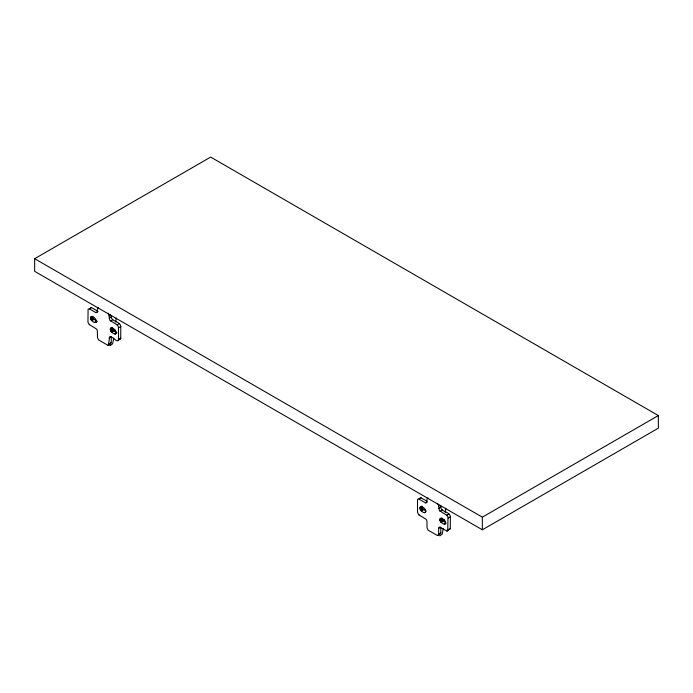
<?xml version="1.0" encoding="UTF-8"?>
<svg xmlns="http://www.w3.org/2000/svg" width="693" height="693" viewBox="0 0 693 693"><rect width="100%" height="100%" fill="white"/><g stroke="black" fill="none" stroke-linecap="round" stroke-linejoin="round"><path stroke-width="1.04" d="M90.073 308.818L91.155 307.432L98.137 311.356L95.963 312.612L89.354 308.835L88.089 309.147L87.95 322.288L89.544 324.714M90.445 317.749C91.052 314.154 96.63 318.615 96.284 321.119C95.677 324.714 90.107 320.253 90.445 317.749L92.619 316.493L93.702 319.126L97.003 321.102L94.82 322.358M113.817 338.028L112.604 343.832L110.248 345.642L110.1 344.049C106.783 348.934 109.693 339.726 109.511 336.859C112.318 335.369 117.446 344.161 118.607 339.449L118.416 326.654L117.152 324.878L109.815 320.331L108.888 314.665L108.004 313.193M110.282 329.201C110.906 325.667 116.467 330.145 116.121 332.571C115.506 336.166 109.936 331.704 110.282 329.201L112.509 327.434L110.326 328.69M109.087 338.08L111.261 336.824L111.218 343.061L108.004 345.192M111.261 315.324C109.823 321.968 120.426 320.746 120.79 326.55L120.738 338.704L120.054 339.579L119.144 339.293M420.01 508.021C420.625 504.435 426.195 508.887 425.857 511.391C425.242 514.994 419.672 510.524 420.01 508.021L422.236 506.254L420.062 507.51M418.737 514.769L426.256 519.395L426.94 521.049L427.035 527.919L428.153 530.197L437.491 535.585L438.608 534.598L438.704 527.841L439.388 526.975L446.907 531.037L447.747 530.951L447.981 516.926L446.716 515.159L439.388 510.611L438.461 504.946L437.578 503.465M439.847 519.473C440.384 516.06 445.478 520.209 445.634 522.279C445.989 526.741 439.405 522.227 439.847 519.473L442.021 518.217L443.104 520.85L445.677 522.409M438.652 528.352L440.835 527.096L440.783 533.341L437.491 535.585M440.835 505.604C439.388 512.24 450 511.018 450.355 516.822L450.303 528.976L446.907 531.037M114.57 331.687L114.83 329.565M115.714 322.167L116.225 317.931M443.381 528.3L442.169 534.112L439.821 535.923L439.665 534.329M444.144 521.959L444.395 519.845M445.287 512.439L445.79 508.212M419.689 498.579L420.72 497.704L426.879 501.16M34.65 258.697L210.655 157.077L658.35 415.557L658.35 428.17L482.345 529.79L34.65 271.318L34.65 258.697L482.345 517.169L658.35 415.557M89.354 308.835L91.537 307.579M90.497 317.238L91.944 316.398M90.497 318.312L92.671 317.056M90.636 318.901L92.819 317.645M90.87 319.464L93.053 318.208M91.173 319.967L93.347 318.711M91.528 320.383L93.702 319.126M91.9 320.668L94.083 319.412M95.201 322.505L96.656 321.673M95.556 322.505L97.003 321.665M109.087 315.826L110.542 314.986M109.087 318.113L111.261 316.857M110.542 321.032L112.725 319.776M110.473 328.274L111.928 327.434M117.152 324.878L119.326 323.622M110.326 329.764L112.509 328.508L112.457 327.945M110.473 330.353L112.647 329.097L112.509 328.508M110.707 330.916L112.881 329.66L112.647 329.097M111.01 331.419L113.184 330.163L116.831 332.553L114.657 333.809M111.356 331.834L113.539 330.578M118.607 327.806L120.79 326.55M111.738 332.12L113.912 330.864M115.038 333.957L116.485 333.125M115.384 333.957L116.84 333.116M109.087 343.815L111.261 342.55M118.607 339.449L120.79 338.193M118.061 340.341L119.517 339.509M419.109 514.986L417.515 512.56L417.515 499.835L417.896 499.125L421.101 497.851M418.927 499.107L425.528 502.884L426.983 502.053M420.209 507.094L421.656 506.254M420.062 508.593L422.236 507.328L422.193 506.765M420.209 509.173L422.384 507.917L422.236 507.328M420.443 509.736L422.617 508.48L422.384 507.917M420.738 510.247L422.921 508.991L425.84 510.958M421.093 510.654L423.267 509.398M421.474 510.94L423.648 509.684M424.393 512.638L425.84 511.798M438.652 506.098L440.107 505.258M438.652 508.385L440.835 507.129M440.116 511.304L442.29 510.048M439.899 518.962L441.346 518.121M446.716 515.159L448.899 513.903M439.899 520.045L442.073 518.78M440.046 520.625L442.221 519.369M440.272 521.188L442.455 519.932M440.575 521.699L442.758 520.443M440.93 522.106L443.104 520.85M448.18 518.078L450.355 516.822M441.302 522.392L443.485 521.136M444.222 524.09L445.677 523.25M444.603 524.237L446.058 523.397M438.652 534.086L440.835 532.83M448.18 529.729L450.355 528.473M98.588 307.735C95.903 307.727 98.986 313.305 95.963 312.612M428.153 498.007C425.467 498.007 428.551 503.577 425.528 502.884M89.163 324.497L96.691 329.123L97.367 330.778L97.47 337.638L98.588 339.916L107.917 345.313M422.617 508.48L422.921 508.991M112.881 329.66L113.184 330.163M482.345 517.169L482.345 529.79"/></g></svg>
